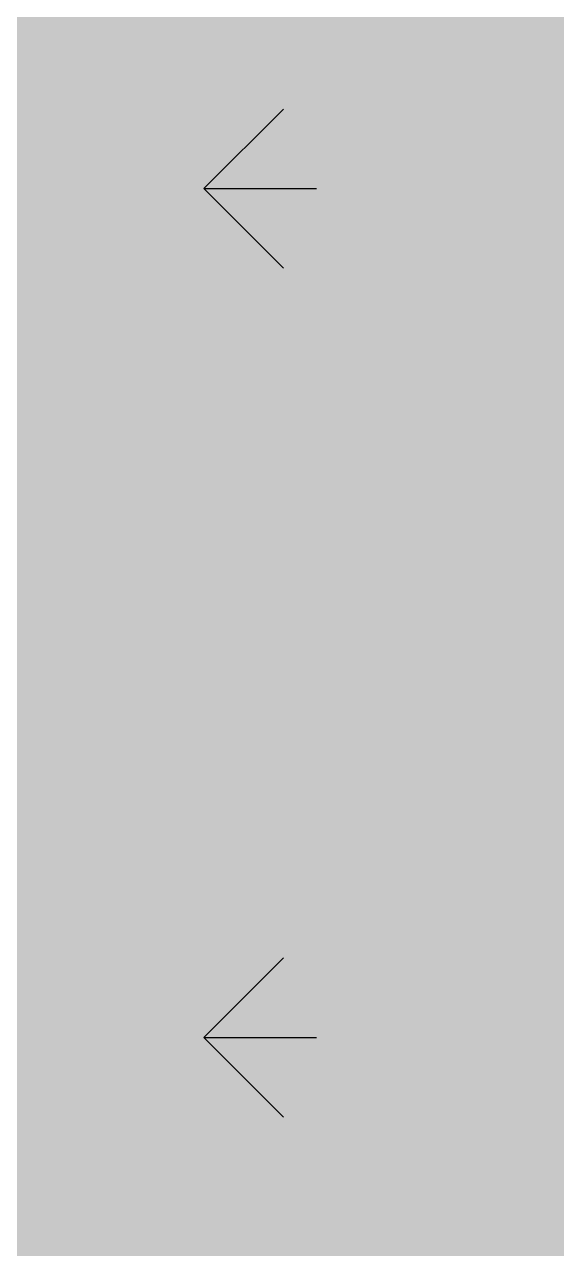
# Model space of a CAD drawing. Header units: metres. Extents: x 97 to 197, y 104 to 205.
# Drawn here: x 187.2122 to 187.3024, y 111.3859 to 111.5931 of the extents above; entities that cross this region are included whole.
import ezdxf

# ---------------------------------------------------------------- set-up
doc = ezdxf.new("R2010")
doc.units = ezdxf.units.M
doc.layers.add('14-ANOTAÇÃO', color=7, linetype='Continuous')
doc.layers.add('18-HATCH', color=1, linetype='Continuous')
pattern_1 = [(0, (96.6497323752526, 180.4617932668933), (0.07184204896000002, 0.07184204895999999), [0.01905, -0.12463409792]), (315, (96.6497323752526, 180.4617932668933), (0.07184204896855324, 0.07184204896855322), [0.01905, -0.08255]), (45, (96.6497323752526, 180.4617932668933), (-0.0718420489685532, 0.07184204896855324), [0.01905, -0.08255])]

msp = doc.modelspace()

# ---------------------------------------------------------------- hatches: boundary and pattern name
at = {"layer": '18-HATCH'}
h = msp.add_hatch(dxfattribs=at)
h.set_pattern_fill('GRASS', color=104, scale=0.004)
h.set_pattern_definition(pattern_1)
h.paths.add_polyline_path([(188.27422627246, 114.2407930255857), (188.3239192889825, 114.4549401644952), (188.1666118010428, 114.4549401644952), (188.1666118010428, 114.2389193219371), (188.1666118010428, 113.7770391065855)])
edge = h.paths.add_edge_path(flags=17)
edge.add_line((187.1560438493548, 111.9295841440259), (187.1558025939786, 111.9285444778483))
edge.add_arc((186.9510049859667, 111.3653489223905), 0.5992756410324327, -81.19084655917948, 70.01696318457209, ccw=False)
edge.add_arc((186.9502808691564, 111.3659693855429), 0.6000000000000019, 278.8684120932535, 429.9440073423389)
h.paths.add_polyline_path([(191.3942897201883, 115.042894023706), (191.8277458461226, 115.3765050848387), (190.5406703160808, 120.6563369847249), (190.2269051471136, 120.4148464976773), (188.453198705478, 126.0659402217493), (188.453198705478, 125.6989176457008), (190.2055796915163, 118.1472051375762), (190.4338125189635, 118.1472051375762)])
edge = h.paths.add_edge_path()
edge.add_line((188.1666118010428, 113.7770391065855), (188.1666118010428, 114.2389193219371))
edge.add_line((188.1666118010428, 114.2389193219371), (188.1366118010428, 114.2389193219371))
edge.add_line((188.1366118010428, 114.2389193219371), (188.1366118010428, 114.2189193219371))
edge.add_line((188.1366118010428, 114.2189193219371), (187.7078173418915, 114.2189193219371))
edge.add_line((187.7078173418915, 114.2189193219371), (187.678551664386, 114.0928017797826))
edge.add_line((187.678551664386, 114.0928017797826), (187.156052912989, 111.9295808350158))
edge.add_arc((186.9502808691563, 111.3659693855429), 0.6000000000000015, -81.13158790674089, 69.94308595143099, ccw=False)
edge.add_line((187.0427802817889, 110.7731423798637), (187.0427802817889, 108.9339983474179))
edge.add_line((187.0427802817889, 108.9339983474179), (188.1666118010428, 113.7770391065855))
h.paths.add_polyline_path([(188.6360611979007, 116.5764359918899), (188.9146002666097, 118.3769408358108), (188.6926878676961, 118.3769408358108), (188.652158176368, 118.3769408358108), (188.2343495733045, 116.5764359918899)])
at = {"layer": '18-HATCH', "true_color": 0x136734, "transparency": 33554687}
h = msp.add_hatch(dxfattribs=at)
h.set_pattern_fill('GRASS', color=116, scale=0.004)
h.set_pattern_definition(pattern_1)
h.paths.add_polyline_path([(187.5502808691563, 111.3659693855429, 0.3150302074315028), (187.1560438493548, 111.9295841440259), (187.1560438493548, 111.2612405198895), (187.0427802817889, 110.7731423798637, 0.3695719200978089)])
at = {"layer": '18-HATCH', "transparency": 33554505}
h = msp.add_hatch(color=104, dxfattribs=at)
h.dxf.hatch_style = 1
h.paths.add_polyline_path([(187.1560438493548, 111.9295841440259), (187.1560438493548, 111.2612405198895), (187.0427802817889, 110.7731423798637, 0.3695719200978089), (187.5502808691563, 111.3659693855429, 0.3150302074315028)])

# ---------------------------------------------------------------- linework, layer by layer
at = {"layer": '14-ANOTAÇÃO'}
msp.add_circle((186.9502808691563, 111.3659693855429), 0.6, dxfattribs=at)

doc.saveas('drawing.dxf')
